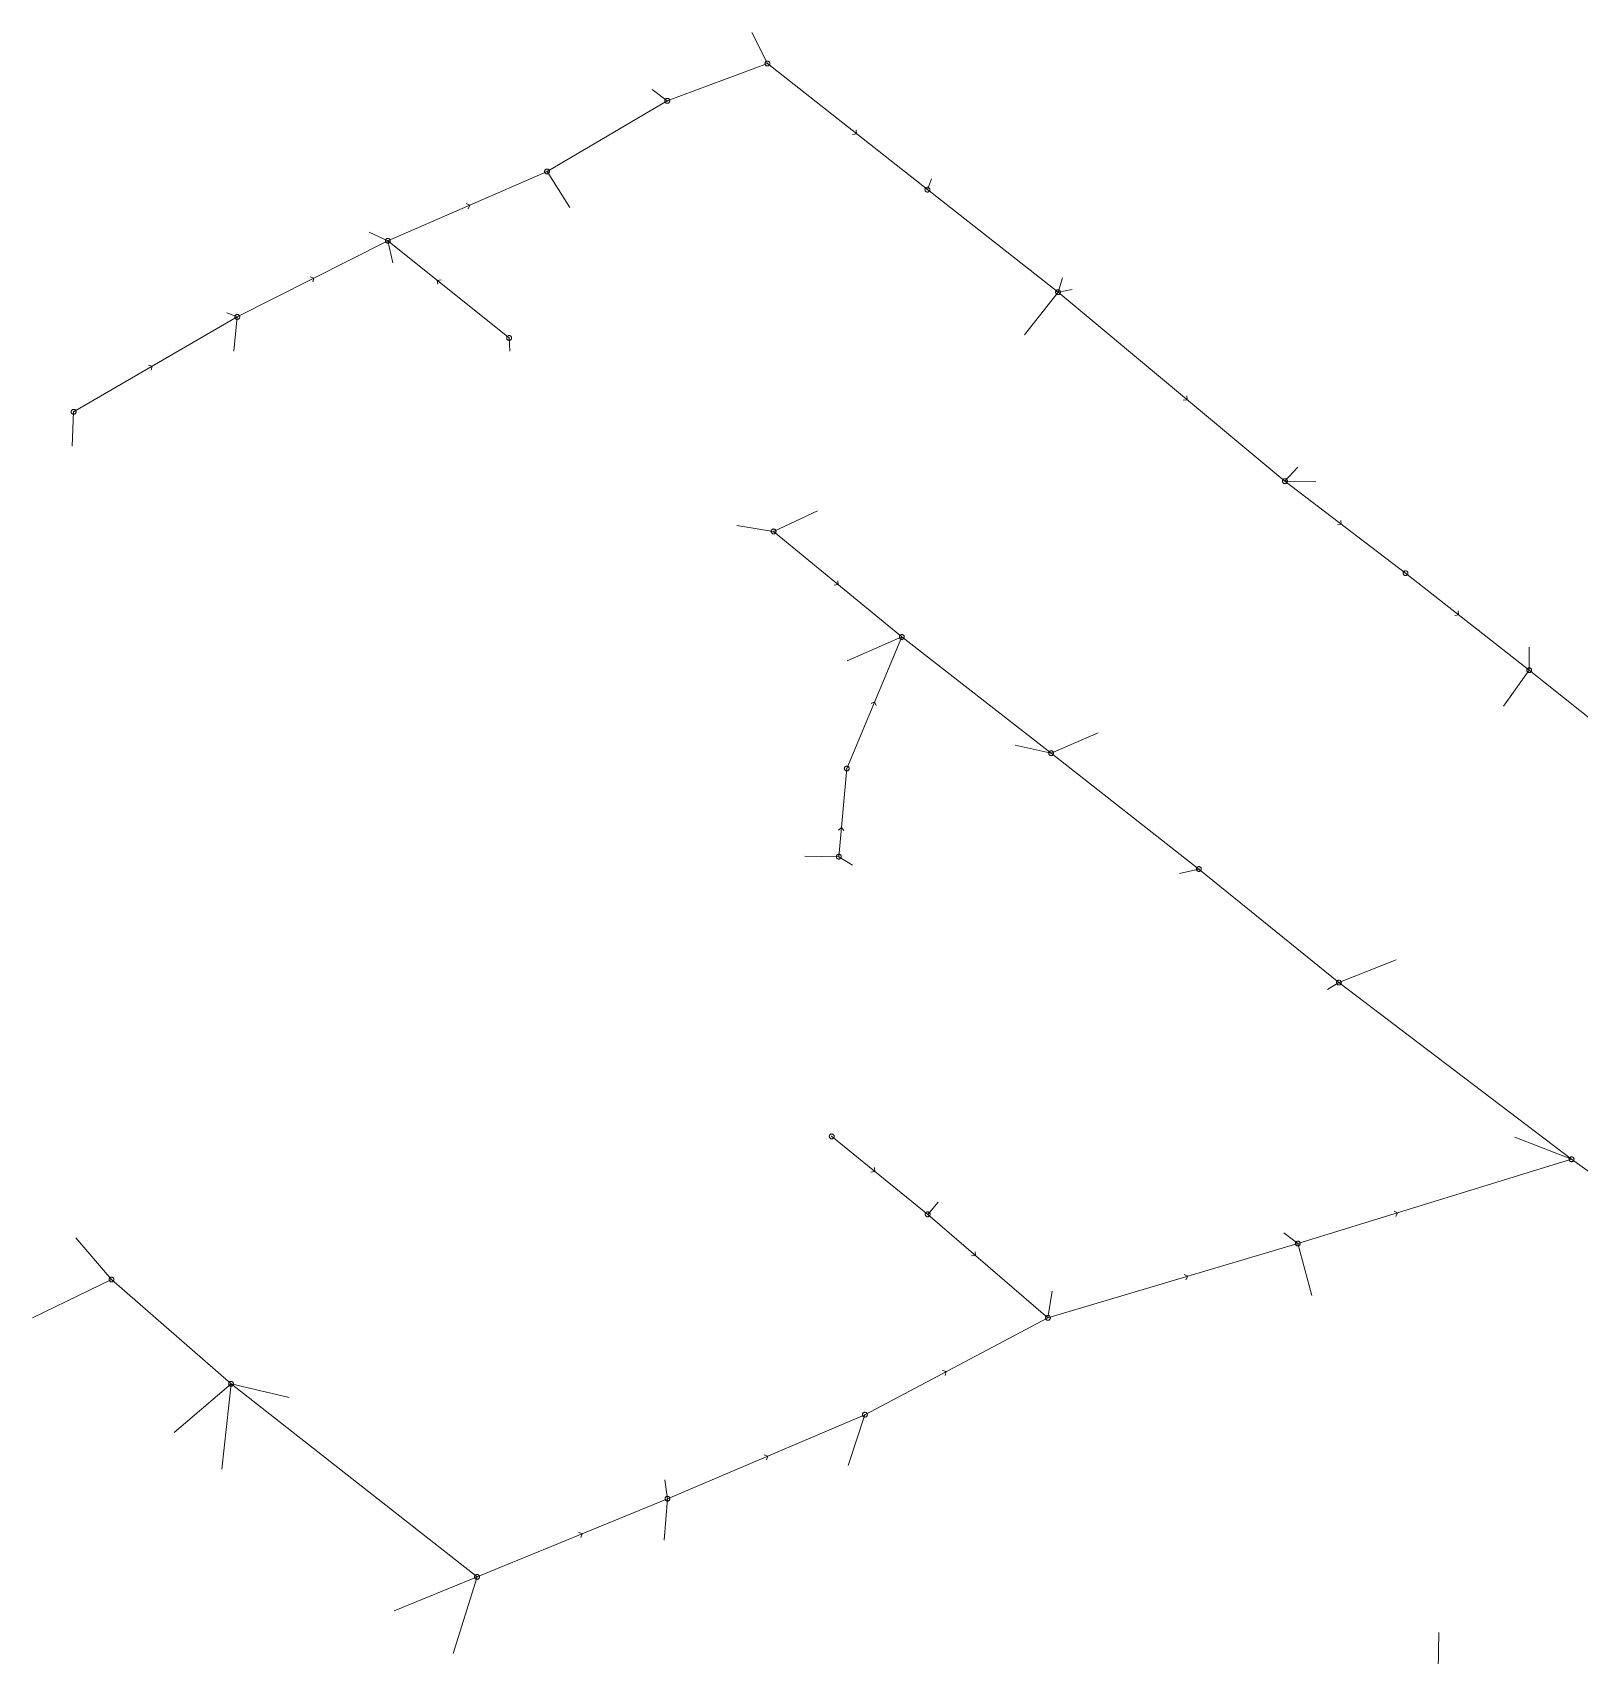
# Model space of a CAD drawing. Header units: metres. Extents: x 25504150 to 25508618, y 6694193 to 6702753.
# Drawn here: x 25504150.4 to 25504445, y 6695998.1 to 6696307.3 of the extents above; entities that cross this region are included whole.
import ezdxf

# ---------------------------------------------------------------- set-up
doc = ezdxf.new("R2010")
doc.units = ezdxf.units.M
for name, pattern in [('Sewer_node', [0]), ('Viemariputket', [0]), ('Viemarivarusteet', [0])]:
    doc.linetypes.add(name, pattern=pattern)
for name, color, linetype, lineweight in [('Sewer_node', 7, 'Sewer_node', 0), ('Viemariputket', 7, 'Viemariputket', 0), ('Viemarivarusteet', 7, 'Viemarivarusteet', 0)]:
    doc.layers.add(name, color=color, linetype=linetype, lineweight=lineweight)

msp = doc.modelspace()

# ---------------------------------------------------------------- linework, layer by layer
at = {"layer": 'Sewer_node', "color": 46, "linetype": 'Continuous', "true_color": 0x7f5f00, "flags": 128}
for points, elevation in [([(25504290.83, 6696301.4), (25504290.82, 6696301.47), (25504290.81, 6696301.54), (25504290.78, 6696301.61), (25504290.74, 6696301.67), (25504290.7, 6696301.73), (25504290.64, 6696301.77), (25504290.58, 6696301.81), (25504290.51, 6696301.84), (25504290.44, 6696301.85), (25504290.37, 6696301.86), (25504290.3, 6696301.85), (25504290.23, 6696301.84), (25504290.16, 6696301.81), (25504290.1, 6696301.77), (25504290.04, 6696301.73), (25504290, 6696301.67), (25504289.96, 6696301.61), (25504289.93, 6696301.54), (25504289.92, 6696301.47), (25504289.91, 6696301.4), (25504289.92, 6696301.33), (25504289.93, 6696301.26), (25504289.96, 6696301.19), (25504290, 6696301.13), (25504290.04, 6696301.07), (25504290.1, 6696301.03), (25504290.16, 6696300.99), (25504290.23, 6696300.96), (25504290.3, 6696300.95), (25504290.37, 6696300.94), (25504290.44, 6696300.95), (25504290.51, 6696300.96), (25504290.58, 6696300.99), (25504290.64, 6696301.03), (25504290.7, 6696301.07), (25504290.74, 6696301.13), (25504290.78, 6696301.19), (25504290.81, 6696301.26), (25504290.82, 6696301.33)], 51.67), ([(25504271.78, 6696294.29), (25504271.77, 6696294.36), (25504271.76, 6696294.44), (25504271.73, 6696294.5), (25504271.69, 6696294.57), (25504271.64, 6696294.62), (25504271.59, 6696294.67), (25504271.52, 6696294.71), (25504271.46, 6696294.74), (25504271.38, 6696294.75), (25504271.31, 6696294.76), (25504271.24, 6696294.75), (25504271.16, 6696294.74), (25504271.1, 6696294.71), (25504271.03, 6696294.67), (25504270.98, 6696294.62), (25504270.93, 6696294.57), (25504270.89, 6696294.5), (25504270.86, 6696294.44), (25504270.85, 6696294.36), (25504270.84, 6696294.29), (25504270.85, 6696294.22), (25504270.86, 6696294.14), (25504270.89, 6696294.08), (25504270.93, 6696294.01), (25504270.98, 6696293.96), (25504271.03, 6696293.91), (25504271.1, 6696293.87), (25504271.16, 6696293.84), (25504271.24, 6696293.83), (25504271.31, 6696293.82), (25504271.38, 6696293.83), (25504271.46, 6696293.84), (25504271.52, 6696293.87), (25504271.59, 6696293.91), (25504271.64, 6696293.96), (25504271.69, 6696294.01), (25504271.73, 6696294.08), (25504271.76, 6696294.14), (25504271.77, 6696294.22)], 51.6), ([(25504248.86, 6696280.84), (25504248.85, 6696280.91), (25504248.84, 6696280.98), (25504248.81, 6696281.05), (25504248.77, 6696281.11), (25504248.73, 6696281.17), (25504248.67, 6696281.21), (25504248.61, 6696281.25), (25504248.54, 6696281.28), (25504248.47, 6696281.29), (25504248.4, 6696281.3), (25504248.33, 6696281.29), (25504248.26, 6696281.28), (25504248.19, 6696281.25), (25504248.13, 6696281.21), (25504248.07, 6696281.17), (25504248.03, 6696281.11), (25504247.99, 6696281.05), (25504247.96, 6696280.98), (25504247.95, 6696280.91), (25504247.94, 6696280.84), (25504247.95, 6696280.77), (25504247.96, 6696280.7), (25504247.99, 6696280.63), (25504248.03, 6696280.57), (25504248.07, 6696280.51), (25504248.13, 6696280.47), (25504248.19, 6696280.43), (25504248.26, 6696280.4), (25504248.33, 6696280.39), (25504248.4, 6696280.38), (25504248.47, 6696280.39), (25504248.54, 6696280.4), (25504248.61, 6696280.43), (25504248.67, 6696280.47), (25504248.73, 6696280.51), (25504248.77, 6696280.57), (25504248.81, 6696280.63), (25504248.84, 6696280.7), (25504248.85, 6696280.77)], 51.65), ([(25504321.3, 6696277.37), (25504321.29, 6696277.44), (25504321.28, 6696277.51), (25504321.25, 6696277.58), (25504321.21, 6696277.64), (25504321.17, 6696277.7), (25504321.11, 6696277.74), (25504321.05, 6696277.78), (25504320.98, 6696277.81), (25504320.91, 6696277.82), (25504320.84, 6696277.83), (25504320.77, 6696277.82), (25504320.7, 6696277.81), (25504320.63, 6696277.78), (25504320.57, 6696277.74), (25504320.51, 6696277.7), (25504320.47, 6696277.64), (25504320.43, 6696277.58), (25504320.4, 6696277.51), (25504320.39, 6696277.44), (25504320.38, 6696277.37), (25504320.39, 6696277.3), (25504320.4, 6696277.23), (25504320.43, 6696277.16), (25504320.47, 6696277.1), (25504320.51, 6696277.04), (25504320.57, 6696277), (25504320.63, 6696276.96), (25504320.7, 6696276.93), (25504320.77, 6696276.92), (25504320.84, 6696276.91), (25504320.91, 6696276.92), (25504320.98, 6696276.93), (25504321.05, 6696276.96), (25504321.11, 6696277), (25504321.17, 6696277.04), (25504321.21, 6696277.1), (25504321.25, 6696277.16), (25504321.28, 6696277.23), (25504321.29, 6696277.3)], 52.02), ([(25504218.55, 6696267.63), (25504218.54, 6696267.7), (25504218.53, 6696267.77), (25504218.5, 6696267.84), (25504218.46, 6696267.9), (25504218.42, 6696267.96), (25504218.36, 6696268), (25504218.3, 6696268.04), (25504218.23, 6696268.07), (25504218.16, 6696268.08), (25504218.09, 6696268.09), (25504218.02, 6696268.08), (25504217.95, 6696268.07), (25504217.88, 6696268.04), (25504217.82, 6696268), (25504217.76, 6696267.96), (25504217.72, 6696267.9), (25504217.68, 6696267.84), (25504217.65, 6696267.77), (25504217.64, 6696267.7), (25504217.63, 6696267.63), (25504217.64, 6696267.56), (25504217.65, 6696267.49), (25504217.68, 6696267.42), (25504217.72, 6696267.36), (25504217.76, 6696267.3), (25504217.82, 6696267.26), (25504217.88, 6696267.22), (25504217.95, 6696267.19), (25504218.02, 6696267.18), (25504218.09, 6696267.17), (25504218.16, 6696267.18), (25504218.23, 6696267.19), (25504218.3, 6696267.22), (25504218.36, 6696267.26), (25504218.42, 6696267.3), (25504218.46, 6696267.36), (25504218.5, 6696267.42), (25504218.53, 6696267.49), (25504218.54, 6696267.56)], 52.36), ([(25504346.18, 6696257.83), (25504346.17, 6696257.9), (25504346.16, 6696257.97), (25504346.13, 6696258.04), (25504346.09, 6696258.1), (25504346.05, 6696258.16), (25504345.99, 6696258.2), (25504345.93, 6696258.24), (25504345.86, 6696258.27), (25504345.79, 6696258.28), (25504345.72, 6696258.29), (25504345.65, 6696258.28), (25504345.58, 6696258.27), (25504345.51, 6696258.24), (25504345.45, 6696258.2), (25504345.39, 6696258.16), (25504345.35, 6696258.1), (25504345.31, 6696258.04), (25504345.28, 6696257.97), (25504345.27, 6696257.9), (25504345.26, 6696257.83), (25504345.27, 6696257.76), (25504345.28, 6696257.69), (25504345.31, 6696257.62), (25504345.35, 6696257.56), (25504345.39, 6696257.5), (25504345.45, 6696257.46), (25504345.51, 6696257.42), (25504345.58, 6696257.39), (25504345.65, 6696257.38), (25504345.72, 6696257.37), (25504345.79, 6696257.38), (25504345.86, 6696257.39), (25504345.93, 6696257.42), (25504345.99, 6696257.46), (25504346.05, 6696257.5), (25504346.09, 6696257.56), (25504346.13, 6696257.62), (25504346.16, 6696257.69), (25504346.17, 6696257.76)], 51.28), ([(25504189.88, 6696253.12), (25504189.87, 6696253.19), (25504189.86, 6696253.27), (25504189.83, 6696253.33), (25504189.79, 6696253.4), (25504189.74, 6696253.45), (25504189.69, 6696253.5), (25504189.62, 6696253.54), (25504189.56, 6696253.57), (25504189.48, 6696253.58), (25504189.41, 6696253.59), (25504189.34, 6696253.58), (25504189.26, 6696253.57), (25504189.2, 6696253.54), (25504189.13, 6696253.5), (25504189.08, 6696253.45), (25504189.03, 6696253.4), (25504188.99, 6696253.33), (25504188.96, 6696253.27), (25504188.95, 6696253.19), (25504188.94, 6696253.12), (25504188.95, 6696253.05), (25504188.96, 6696252.97), (25504188.99, 6696252.91), (25504189.03, 6696252.84), (25504189.08, 6696252.79), (25504189.13, 6696252.74), (25504189.2, 6696252.7), (25504189.26, 6696252.67), (25504189.34, 6696252.66), (25504189.41, 6696252.65), (25504189.48, 6696252.66), (25504189.56, 6696252.67), (25504189.62, 6696252.7), (25504189.69, 6696252.74), (25504189.74, 6696252.79), (25504189.79, 6696252.84), (25504189.83, 6696252.91), (25504189.86, 6696252.97), (25504189.87, 6696253.05)], 53.57), ([(25504241.65, 6696249.11), (25504241.64, 6696249.18), (25504241.63, 6696249.25), (25504241.6, 6696249.32), (25504241.56, 6696249.38), (25504241.52, 6696249.44), (25504241.46, 6696249.48), (25504241.4, 6696249.52), (25504241.33, 6696249.55), (25504241.26, 6696249.56), (25504241.19, 6696249.57), (25504241.12, 6696249.56), (25504241.05, 6696249.55), (25504240.98, 6696249.52), (25504240.92, 6696249.48), (25504240.86, 6696249.44), (25504240.82, 6696249.38), (25504240.78, 6696249.32), (25504240.75, 6696249.25), (25504240.74, 6696249.18), (25504240.73, 6696249.11), (25504240.74, 6696249.04), (25504240.75, 6696248.97), (25504240.78, 6696248.9), (25504240.82, 6696248.84), (25504240.86, 6696248.78), (25504240.92, 6696248.74), (25504240.98, 6696248.7), (25504241.05, 6696248.67), (25504241.12, 6696248.66), (25504241.19, 6696248.65), (25504241.26, 6696248.66), (25504241.33, 6696248.67), (25504241.4, 6696248.7), (25504241.46, 6696248.74), (25504241.52, 6696248.78), (25504241.56, 6696248.84), (25504241.6, 6696248.9), (25504241.63, 6696248.97), (25504241.64, 6696249.04)], 53.54), ([(25504389.41, 6696221.82), (25504389.4, 6696221.89), (25504389.39, 6696221.97), (25504389.36, 6696222.03), (25504389.32, 6696222.1), (25504389.27, 6696222.15), (25504389.22, 6696222.2), (25504389.15, 6696222.24), (25504389.09, 6696222.27), (25504389.01, 6696222.28), (25504388.94, 6696222.29), (25504388.87, 6696222.28), (25504388.79, 6696222.27), (25504388.73, 6696222.24), (25504388.66, 6696222.2), (25504388.61, 6696222.15), (25504388.56, 6696222.1), (25504388.52, 6696222.03), (25504388.49, 6696221.97), (25504388.48, 6696221.89), (25504388.47, 6696221.82), (25504388.48, 6696221.75), (25504388.49, 6696221.67), (25504388.52, 6696221.61), (25504388.56, 6696221.54), (25504388.61, 6696221.49), (25504388.66, 6696221.44), (25504388.73, 6696221.4), (25504388.79, 6696221.37), (25504388.87, 6696221.36), (25504388.94, 6696221.35), (25504389.01, 6696221.36), (25504389.09, 6696221.37), (25504389.15, 6696221.4), (25504389.22, 6696221.44), (25504389.27, 6696221.49), (25504389.32, 6696221.54), (25504389.36, 6696221.61), (25504389.39, 6696221.67), (25504389.4, 6696221.75)], 50.96), ([(25504292.02, 6696212.26), (25504292.01, 6696212.33), (25504292, 6696212.4), (25504291.97, 6696212.47), (25504291.93, 6696212.53), (25504291.89, 6696212.59), (25504291.83, 6696212.63), (25504291.77, 6696212.67), (25504291.7, 6696212.7), (25504291.63, 6696212.71), (25504291.56, 6696212.72), (25504291.49, 6696212.71), (25504291.42, 6696212.7), (25504291.35, 6696212.67), (25504291.29, 6696212.63), (25504291.23, 6696212.59), (25504291.19, 6696212.53), (25504291.15, 6696212.47), (25504291.12, 6696212.4), (25504291.11, 6696212.33), (25504291.1, 6696212.26), (25504291.11, 6696212.19), (25504291.12, 6696212.12), (25504291.15, 6696212.05), (25504291.19, 6696211.99), (25504291.23, 6696211.93), (25504291.29, 6696211.89), (25504291.35, 6696211.85), (25504291.42, 6696211.82), (25504291.49, 6696211.81), (25504291.56, 6696211.8), (25504291.63, 6696211.81), (25504291.7, 6696211.82), (25504291.77, 6696211.85), (25504291.83, 6696211.89), (25504291.89, 6696211.93), (25504291.93, 6696211.99), (25504291.97, 6696212.05), (25504292, 6696212.12), (25504292.01, 6696212.19)], 54), ([(25504412.37, 6696204.29), (25504412.36, 6696204.36), (25504412.35, 6696204.43), (25504412.32, 6696204.5), (25504412.28, 6696204.56), (25504412.24, 6696204.62), (25504412.18, 6696204.66), (25504412.12, 6696204.7), (25504412.05, 6696204.73), (25504411.98, 6696204.74), (25504411.91, 6696204.75), (25504411.84, 6696204.74), (25504411.77, 6696204.73), (25504411.7, 6696204.7), (25504411.64, 6696204.66), (25504411.58, 6696204.62), (25504411.54, 6696204.56), (25504411.5, 6696204.5), (25504411.47, 6696204.43), (25504411.46, 6696204.36), (25504411.45, 6696204.29), (25504411.46, 6696204.22), (25504411.47, 6696204.15), (25504411.5, 6696204.08), (25504411.54, 6696204.02), (25504411.58, 6696203.96), (25504411.64, 6696203.92), (25504411.7, 6696203.88), (25504411.77, 6696203.85), (25504411.84, 6696203.84), (25504411.91, 6696203.83), (25504411.98, 6696203.84), (25504412.05, 6696203.85), (25504412.12, 6696203.88), (25504412.18, 6696203.92), (25504412.24, 6696203.96), (25504412.28, 6696204.02), (25504412.32, 6696204.08), (25504412.35, 6696204.15), (25504412.36, 6696204.22)], 51), ([(25504316.44, 6696192.14), (25504316.43, 6696192.21), (25504316.42, 6696192.28), (25504316.39, 6696192.35), (25504316.35, 6696192.41), (25504316.31, 6696192.47), (25504316.25, 6696192.51), (25504316.19, 6696192.55), (25504316.12, 6696192.58), (25504316.05, 6696192.59), (25504315.98, 6696192.6), (25504315.91, 6696192.59), (25504315.84, 6696192.58), (25504315.77, 6696192.55), (25504315.71, 6696192.51), (25504315.65, 6696192.47), (25504315.61, 6696192.41), (25504315.57, 6696192.35), (25504315.54, 6696192.28), (25504315.53, 6696192.21), (25504315.52, 6696192.14), (25504315.53, 6696192.07), (25504315.54, 6696192), (25504315.57, 6696191.93), (25504315.61, 6696191.87), (25504315.65, 6696191.81), (25504315.71, 6696191.77), (25504315.77, 6696191.73), (25504315.84, 6696191.7), (25504315.91, 6696191.69), (25504315.98, 6696191.68), (25504316.05, 6696191.69), (25504316.12, 6696191.7), (25504316.19, 6696191.73), (25504316.25, 6696191.77), (25504316.31, 6696191.81), (25504316.35, 6696191.87), (25504316.39, 6696191.93), (25504316.42, 6696192), (25504316.43, 6696192.07)], 52.39), ([(25504435.92, 6696185.81), (25504435.91, 6696185.88), (25504435.9, 6696185.95), (25504435.87, 6696186.02), (25504435.83, 6696186.08), (25504435.79, 6696186.14), (25504435.73, 6696186.18), (25504435.67, 6696186.22), (25504435.6, 6696186.25), (25504435.53, 6696186.26), (25504435.46, 6696186.27), (25504435.39, 6696186.26), (25504435.32, 6696186.25), (25504435.25, 6696186.22), (25504435.19, 6696186.18), (25504435.13, 6696186.14), (25504435.09, 6696186.08), (25504435.05, 6696186.02), (25504435.02, 6696185.95), (25504435.01, 6696185.88), (25504435, 6696185.81), (25504435.01, 6696185.74), (25504435.02, 6696185.67), (25504435.05, 6696185.6), (25504435.09, 6696185.54), (25504435.13, 6696185.48), (25504435.19, 6696185.44), (25504435.25, 6696185.4), (25504435.32, 6696185.37), (25504435.39, 6696185.36), (25504435.46, 6696185.35), (25504435.53, 6696185.36), (25504435.6, 6696185.37), (25504435.67, 6696185.4), (25504435.73, 6696185.44), (25504435.79, 6696185.48), (25504435.83, 6696185.54), (25504435.87, 6696185.6), (25504435.9, 6696185.67), (25504435.91, 6696185.74)], 49.45), ([(25504344.87, 6696169.99), (25504344.86, 6696170.06), (25504344.85, 6696170.13), (25504344.82, 6696170.2), (25504344.78, 6696170.26), (25504344.74, 6696170.32), (25504344.68, 6696170.36), (25504344.62, 6696170.4), (25504344.55, 6696170.43), (25504344.48, 6696170.44), (25504344.41, 6696170.45), (25504344.34, 6696170.44), (25504344.27, 6696170.43), (25504344.2, 6696170.4), (25504344.14, 6696170.36), (25504344.08, 6696170.32), (25504344.04, 6696170.26), (25504344, 6696170.2), (25504343.97, 6696170.13), (25504343.96, 6696170.06), (25504343.95, 6696169.99), (25504343.96, 6696169.92), (25504343.97, 6696169.85), (25504344, 6696169.78), (25504344.04, 6696169.72), (25504344.08, 6696169.66), (25504344.14, 6696169.62), (25504344.2, 6696169.58), (25504344.27, 6696169.55), (25504344.34, 6696169.54), (25504344.41, 6696169.53), (25504344.48, 6696169.54), (25504344.55, 6696169.55), (25504344.62, 6696169.58), (25504344.68, 6696169.62), (25504344.74, 6696169.66), (25504344.78, 6696169.72), (25504344.82, 6696169.78), (25504344.85, 6696169.85), (25504344.86, 6696169.92)], 49.93), ([(25504305.95, 6696167.07), (25504305.94, 6696167.14), (25504305.93, 6696167.21), (25504305.9, 6696167.28), (25504305.86, 6696167.34), (25504305.82, 6696167.4), (25504305.76, 6696167.44), (25504305.7, 6696167.48), (25504305.63, 6696167.51), (25504305.56, 6696167.52), (25504305.49, 6696167.53), (25504305.42, 6696167.52), (25504305.35, 6696167.51), (25504305.28, 6696167.48), (25504305.22, 6696167.44), (25504305.16, 6696167.4), (25504305.12, 6696167.34), (25504305.08, 6696167.28), (25504305.05, 6696167.21), (25504305.04, 6696167.14), (25504305.03, 6696167.07), (25504305.04, 6696167), (25504305.05, 6696166.93), (25504305.08, 6696166.86), (25504305.12, 6696166.8), (25504305.16, 6696166.74), (25504305.22, 6696166.7), (25504305.28, 6696166.66), (25504305.35, 6696166.63), (25504305.42, 6696166.62), (25504305.49, 6696166.61), (25504305.56, 6696166.62), (25504305.63, 6696166.63), (25504305.7, 6696166.66), (25504305.76, 6696166.7), (25504305.82, 6696166.74), (25504305.86, 6696166.8), (25504305.9, 6696166.86), (25504305.93, 6696166.93), (25504305.94, 6696167)], 52.54), ([(25504304.43, 6696150.28), (25504304.42, 6696150.35), (25504304.41, 6696150.42), (25504304.38, 6696150.49), (25504304.34, 6696150.55), (25504304.3, 6696150.61), (25504304.24, 6696150.65), (25504304.18, 6696150.69), (25504304.11, 6696150.72), (25504304.04, 6696150.73), (25504303.97, 6696150.74), (25504303.9, 6696150.73), (25504303.83, 6696150.72), (25504303.76, 6696150.69), (25504303.7, 6696150.65), (25504303.64, 6696150.61), (25504303.6, 6696150.55), (25504303.56, 6696150.49), (25504303.53, 6696150.42), (25504303.52, 6696150.35), (25504303.51, 6696150.28), (25504303.52, 6696150.21), (25504303.53, 6696150.14), (25504303.56, 6696150.07), (25504303.6, 6696150.01), (25504303.64, 6696149.95), (25504303.7, 6696149.91), (25504303.76, 6696149.87), (25504303.83, 6696149.84), (25504303.9, 6696149.83), (25504303.97, 6696149.82), (25504304.04, 6696149.83), (25504304.11, 6696149.84), (25504304.18, 6696149.87), (25504304.24, 6696149.91), (25504304.3, 6696149.95), (25504304.34, 6696150.01), (25504304.38, 6696150.07), (25504304.41, 6696150.14), (25504304.42, 6696150.21)], 52.57), ([(25504373.01, 6696147.93), (25504373, 6696148), (25504372.99, 6696148.07), (25504372.96, 6696148.14), (25504372.92, 6696148.2), (25504372.88, 6696148.26), (25504372.82, 6696148.3), (25504372.76, 6696148.34), (25504372.69, 6696148.37), (25504372.62, 6696148.38), (25504372.55, 6696148.39), (25504372.48, 6696148.38), (25504372.41, 6696148.37), (25504372.34, 6696148.34), (25504372.28, 6696148.3), (25504372.22, 6696148.26), (25504372.18, 6696148.2), (25504372.14, 6696148.14), (25504372.11, 6696148.07), (25504372.1, 6696148), (25504372.09, 6696147.93), (25504372.1, 6696147.86), (25504372.11, 6696147.79), (25504372.14, 6696147.72), (25504372.18, 6696147.66), (25504372.22, 6696147.6), (25504372.28, 6696147.56), (25504372.34, 6696147.52), (25504372.41, 6696147.49), (25504372.48, 6696147.48), (25504372.55, 6696147.47), (25504372.62, 6696147.48), (25504372.69, 6696147.49), (25504372.76, 6696147.52), (25504372.82, 6696147.56), (25504372.88, 6696147.6), (25504372.92, 6696147.66), (25504372.96, 6696147.72), (25504372.99, 6696147.79), (25504373, 6696147.86)], 49.1), ([(25504399.68, 6696126.29), (25504399.67, 6696126.36), (25504399.66, 6696126.43), (25504399.63, 6696126.5), (25504399.59, 6696126.56), (25504399.55, 6696126.62), (25504399.49, 6696126.66), (25504399.43, 6696126.7), (25504399.36, 6696126.73), (25504399.29, 6696126.74), (25504399.22, 6696126.75), (25504399.15, 6696126.74), (25504399.08, 6696126.73), (25504399.01, 6696126.7), (25504398.95, 6696126.66), (25504398.89, 6696126.62), (25504398.85, 6696126.56), (25504398.81, 6696126.5), (25504398.78, 6696126.43), (25504398.77, 6696126.36), (25504398.76, 6696126.29), (25504398.77, 6696126.22), (25504398.78, 6696126.15), (25504398.81, 6696126.08), (25504398.85, 6696126.02), (25504398.89, 6696125.96), (25504398.95, 6696125.92), (25504399.01, 6696125.88), (25504399.08, 6696125.85), (25504399.15, 6696125.84), (25504399.22, 6696125.83), (25504399.29, 6696125.84), (25504399.36, 6696125.85), (25504399.43, 6696125.88), (25504399.49, 6696125.92), (25504399.55, 6696125.96), (25504399.59, 6696126.02), (25504399.63, 6696126.08), (25504399.66, 6696126.15), (25504399.67, 6696126.22)], 48.75), ([(25504303.08, 6696096.99), (25504303.07, 6696097.06), (25504303.06, 6696097.13), (25504303.03, 6696097.2), (25504302.99, 6696097.26), (25504302.95, 6696097.32), (25504302.89, 6696097.36), (25504302.83, 6696097.4), (25504302.76, 6696097.43), (25504302.69, 6696097.44), (25504302.62, 6696097.45), (25504302.55, 6696097.44), (25504302.48, 6696097.43), (25504302.41, 6696097.4), (25504302.35, 6696097.36), (25504302.29, 6696097.32), (25504302.25, 6696097.26), (25504302.21, 6696097.2), (25504302.18, 6696097.13), (25504302.17, 6696097.06), (25504302.16, 6696096.99), (25504302.17, 6696096.92), (25504302.18, 6696096.85), (25504302.21, 6696096.78), (25504302.25, 6696096.72), (25504302.29, 6696096.66), (25504302.35, 6696096.62), (25504302.41, 6696096.58), (25504302.48, 6696096.55), (25504302.55, 6696096.54), (25504302.62, 6696096.53), (25504302.69, 6696096.54), (25504302.76, 6696096.55), (25504302.83, 6696096.58), (25504302.89, 6696096.62), (25504302.95, 6696096.66), (25504302.99, 6696096.72), (25504303.03, 6696096.78), (25504303.06, 6696096.85), (25504303.07, 6696096.92)], 52.55), ([(25504443.99, 6696092.62), (25504443.98, 6696092.69), (25504443.97, 6696092.76), (25504443.94, 6696092.83), (25504443.9, 6696092.89), (25504443.86, 6696092.95), (25504443.8, 6696092.99), (25504443.74, 6696093.03), (25504443.67, 6696093.06), (25504443.6, 6696093.07), (25504443.53, 6696093.08), (25504443.46, 6696093.07), (25504443.39, 6696093.06), (25504443.32, 6696093.03), (25504443.26, 6696092.99), (25504443.2, 6696092.95), (25504443.16, 6696092.89), (25504443.12, 6696092.83), (25504443.09, 6696092.76), (25504443.08, 6696092.69), (25504443.07, 6696092.62), (25504443.08, 6696092.55), (25504443.09, 6696092.48), (25504443.12, 6696092.41), (25504443.16, 6696092.35), (25504443.2, 6696092.29), (25504443.26, 6696092.25), (25504443.32, 6696092.21), (25504443.39, 6696092.18), (25504443.46, 6696092.17), (25504443.53, 6696092.16), (25504443.6, 6696092.17), (25504443.67, 6696092.18), (25504443.74, 6696092.21), (25504443.8, 6696092.25), (25504443.86, 6696092.29), (25504443.9, 6696092.35), (25504443.94, 6696092.41), (25504443.97, 6696092.48), (25504443.98, 6696092.55)], 48.28), ([(25504321.36, 6696082.13), (25504321.35, 6696082.2), (25504321.34, 6696082.27), (25504321.31, 6696082.34), (25504321.27, 6696082.4), (25504321.23, 6696082.46), (25504321.17, 6696082.5), (25504321.11, 6696082.54), (25504321.04, 6696082.57), (25504320.97, 6696082.58), (25504320.9, 6696082.59), (25504320.83, 6696082.58), (25504320.76, 6696082.57), (25504320.69, 6696082.54), (25504320.63, 6696082.5), (25504320.57, 6696082.46), (25504320.53, 6696082.4), (25504320.49, 6696082.34), (25504320.46, 6696082.27), (25504320.45, 6696082.2), (25504320.44, 6696082.13), (25504320.45, 6696082.06), (25504320.46, 6696081.99), (25504320.49, 6696081.92), (25504320.53, 6696081.86), (25504320.57, 6696081.8), (25504320.63, 6696081.76), (25504320.69, 6696081.72), (25504320.76, 6696081.69), (25504320.83, 6696081.68), (25504320.9, 6696081.67), (25504320.97, 6696081.68), (25504321.04, 6696081.69), (25504321.11, 6696081.72), (25504321.17, 6696081.76), (25504321.23, 6696081.8), (25504321.27, 6696081.86), (25504321.31, 6696081.92), (25504321.34, 6696081.99), (25504321.35, 6696082.06)], 50.34), ([(25504391.84, 6696076.57), (25504391.83, 6696076.64), (25504391.82, 6696076.71), (25504391.79, 6696076.78), (25504391.75, 6696076.84), (25504391.71, 6696076.9), (25504391.65, 6696076.94), (25504391.59, 6696076.98), (25504391.52, 6696077.01), (25504391.45, 6696077.02), (25504391.38, 6696077.03), (25504391.31, 6696077.02), (25504391.24, 6696077.01), (25504391.17, 6696076.98), (25504391.11, 6696076.94), (25504391.05, 6696076.9), (25504391.01, 6696076.84), (25504390.97, 6696076.78), (25504390.94, 6696076.71), (25504390.93, 6696076.64), (25504390.92, 6696076.57), (25504390.93, 6696076.5), (25504390.94, 6696076.43), (25504390.97, 6696076.36), (25504391.01, 6696076.3), (25504391.05, 6696076.24), (25504391.11, 6696076.2), (25504391.17, 6696076.16), (25504391.24, 6696076.13), (25504391.31, 6696076.12), (25504391.38, 6696076.11), (25504391.45, 6696076.12), (25504391.52, 6696076.13), (25504391.59, 6696076.16), (25504391.65, 6696076.2), (25504391.71, 6696076.24), (25504391.75, 6696076.3), (25504391.79, 6696076.36), (25504391.82, 6696076.43), (25504391.83, 6696076.5)], 48.51), ([(25504165.92, 6696069.71), (25504165.91, 6696069.78), (25504165.9, 6696069.85), (25504165.87, 6696069.92), (25504165.83, 6696069.98), (25504165.79, 6696070.04), (25504165.73, 6696070.08), (25504165.67, 6696070.12), (25504165.6, 6696070.15), (25504165.53, 6696070.16), (25504165.46, 6696070.17), (25504165.39, 6696070.16), (25504165.32, 6696070.15), (25504165.25, 6696070.12), (25504165.19, 6696070.08), (25504165.13, 6696070.04), (25504165.09, 6696069.98), (25504165.05, 6696069.92), (25504165.02, 6696069.85), (25504165.01, 6696069.78), (25504165, 6696069.71), (25504165.01, 6696069.64), (25504165.02, 6696069.57), (25504165.05, 6696069.5), (25504165.09, 6696069.44), (25504165.13, 6696069.38), (25504165.19, 6696069.34), (25504165.25, 6696069.3), (25504165.32, 6696069.27), (25504165.39, 6696069.26), (25504165.46, 6696069.25), (25504165.53, 6696069.26), (25504165.6, 6696069.27), (25504165.67, 6696069.3), (25504165.73, 6696069.34), (25504165.79, 6696069.38), (25504165.83, 6696069.44), (25504165.87, 6696069.5), (25504165.9, 6696069.57), (25504165.91, 6696069.64)], 51.81), ([(25504344.27, 6696062.42), (25504344.26, 6696062.49), (25504344.25, 6696062.57), (25504344.22, 6696062.63), (25504344.18, 6696062.7), (25504344.13, 6696062.75), (25504344.08, 6696062.8), (25504344.01, 6696062.84), (25504343.95, 6696062.87), (25504343.87, 6696062.88), (25504343.8, 6696062.89), (25504343.73, 6696062.88), (25504343.65, 6696062.87), (25504343.59, 6696062.84), (25504343.52, 6696062.8), (25504343.47, 6696062.75), (25504343.42, 6696062.7), (25504343.38, 6696062.63), (25504343.35, 6696062.57), (25504343.34, 6696062.49), (25504343.33, 6696062.42), (25504343.34, 6696062.35), (25504343.35, 6696062.27), (25504343.38, 6696062.21), (25504343.42, 6696062.14), (25504343.47, 6696062.09), (25504343.52, 6696062.04), (25504343.59, 6696062), (25504343.65, 6696061.97), (25504343.73, 6696061.96), (25504343.8, 6696061.95), (25504343.87, 6696061.96), (25504343.95, 6696061.97), (25504344.01, 6696062), (25504344.08, 6696062.04), (25504344.13, 6696062.09), (25504344.18, 6696062.14), (25504344.22, 6696062.21), (25504344.25, 6696062.27), (25504344.26, 6696062.35)], 49.57), ([(25504188.69, 6696049.84), (25504188.68, 6696049.91), (25504188.67, 6696049.98), (25504188.64, 6696050.05), (25504188.6, 6696050.11), (25504188.56, 6696050.17), (25504188.5, 6696050.21), (25504188.44, 6696050.25), (25504188.37, 6696050.28), (25504188.3, 6696050.29), (25504188.23, 6696050.3), (25504188.16, 6696050.29), (25504188.09, 6696050.28), (25504188.02, 6696050.25), (25504187.96, 6696050.21), (25504187.9, 6696050.17), (25504187.86, 6696050.11), (25504187.82, 6696050.05), (25504187.79, 6696049.98), (25504187.78, 6696049.91), (25504187.77, 6696049.84), (25504187.78, 6696049.77), (25504187.79, 6696049.7), (25504187.82, 6696049.63), (25504187.86, 6696049.57), (25504187.9, 6696049.51), (25504187.96, 6696049.47), (25504188.02, 6696049.43), (25504188.09, 6696049.4), (25504188.16, 6696049.39), (25504188.23, 6696049.38), (25504188.3, 6696049.39), (25504188.37, 6696049.4), (25504188.44, 6696049.43), (25504188.5, 6696049.47), (25504188.56, 6696049.51), (25504188.6, 6696049.57), (25504188.64, 6696049.63), (25504188.67, 6696049.7), (25504188.68, 6696049.77)], 52.39), ([(25504309.41, 6696043.96), (25504309.4, 6696044.03), (25504309.39, 6696044.1), (25504309.36, 6696044.17), (25504309.32, 6696044.23), (25504309.28, 6696044.29), (25504309.22, 6696044.33), (25504309.16, 6696044.37), (25504309.09, 6696044.4), (25504309.02, 6696044.41), (25504308.95, 6696044.42), (25504308.88, 6696044.41), (25504308.81, 6696044.4), (25504308.74, 6696044.37), (25504308.68, 6696044.33), (25504308.62, 6696044.29), (25504308.58, 6696044.23), (25504308.54, 6696044.17), (25504308.51, 6696044.1), (25504308.5, 6696044.03), (25504308.49, 6696043.96), (25504308.5, 6696043.89), (25504308.51, 6696043.82), (25504308.54, 6696043.75), (25504308.58, 6696043.69), (25504308.62, 6696043.63), (25504308.68, 6696043.59), (25504308.74, 6696043.55), (25504308.81, 6696043.52), (25504308.88, 6696043.51), (25504308.95, 6696043.5), (25504309.02, 6696043.51), (25504309.09, 6696043.52), (25504309.16, 6696043.55), (25504309.22, 6696043.59), (25504309.28, 6696043.63), (25504309.32, 6696043.69), (25504309.36, 6696043.75), (25504309.39, 6696043.82), (25504309.4, 6696043.89)], 51.61), ([(25504271.81, 6696027.95), (25504271.8, 6696028.02), (25504271.79, 6696028.09), (25504271.76, 6696028.16), (25504271.72, 6696028.22), (25504271.68, 6696028.28), (25504271.62, 6696028.32), (25504271.56, 6696028.36), (25504271.49, 6696028.39), (25504271.42, 6696028.4), (25504271.35, 6696028.41), (25504271.28, 6696028.4), (25504271.21, 6696028.39), (25504271.14, 6696028.36), (25504271.08, 6696028.32), (25504271.02, 6696028.28), (25504270.98, 6696028.22), (25504270.94, 6696028.16), (25504270.91, 6696028.09), (25504270.9, 6696028.02), (25504270.89, 6696027.95), (25504270.9, 6696027.88), (25504270.91, 6696027.81), (25504270.94, 6696027.74), (25504270.98, 6696027.68), (25504271.02, 6696027.62), (25504271.08, 6696027.58), (25504271.14, 6696027.54), (25504271.21, 6696027.51), (25504271.28, 6696027.5), (25504271.35, 6696027.49), (25504271.42, 6696027.5), (25504271.49, 6696027.51), (25504271.56, 6696027.54), (25504271.62, 6696027.58), (25504271.68, 6696027.62), (25504271.72, 6696027.68), (25504271.76, 6696027.74), (25504271.79, 6696027.81), (25504271.8, 6696027.88)], 52.7), ([(25504235.53, 6696013.04), (25504235.52, 6696013.11), (25504235.51, 6696013.18), (25504235.48, 6696013.25), (25504235.44, 6696013.31), (25504235.4, 6696013.37), (25504235.34, 6696013.41), (25504235.28, 6696013.45), (25504235.21, 6696013.48), (25504235.14, 6696013.49), (25504235.07, 6696013.5), (25504235, 6696013.49), (25504234.93, 6696013.48), (25504234.86, 6696013.45), (25504234.8, 6696013.41), (25504234.74, 6696013.37), (25504234.7, 6696013.31), (25504234.66, 6696013.25), (25504234.63, 6696013.18), (25504234.62, 6696013.11), (25504234.61, 6696013.04), (25504234.62, 6696012.97), (25504234.63, 6696012.9), (25504234.66, 6696012.83), (25504234.7, 6696012.77), (25504234.74, 6696012.71), (25504234.8, 6696012.67), (25504234.86, 6696012.63), (25504234.93, 6696012.6), (25504235, 6696012.59), (25504235.07, 6696012.58), (25504235.14, 6696012.59), (25504235.21, 6696012.6), (25504235.28, 6696012.63), (25504235.34, 6696012.67), (25504235.4, 6696012.71), (25504235.44, 6696012.77), (25504235.48, 6696012.83), (25504235.51, 6696012.9), (25504235.52, 6696012.97)], 53.17)]:
    msp.add_lwpolyline(points, close=True, dxfattribs=dict(at, elevation=elevation))
for points in [[(25504306.61, 6696287.91), (25504307.35, 6696288.01), (25504307.26, 6696288.75)], [(25504233.41, 6696273.72), (25504233.68, 6696274.43), (25504232.99, 6696274.7)], [(25504203.78, 6696259.79), (25504204, 6696260.5), (25504203.3, 6696260.74)], [(25504228.25, 6696260.17), (25504227.5, 6696260.08), (25504227.58, 6696259.35)], [(25504173.03, 6696242.99), (25504173.21, 6696243.72), (25504172.5, 6696243.91)], [(25504369.57, 6696237.26), (25504370.32, 6696237.33), (25504370.25, 6696238.07)], [(25504398.93, 6696213.52), (25504399.67, 6696213.63), (25504399.57, 6696214.36)], [(25504303.12, 6696202.04), (25504303.87, 6696202.12), (25504303.8, 6696202.86)], [(25504421.27, 6696196.26), (25504422.01, 6696196.36), (25504421.92, 6696197.1)], [(25504311.09, 6696179.07), (25504310.8, 6696179.76), (25504310.11, 6696179.48)], [(25504304.96, 6696155.26), (25504304.47, 6696155.83), (25504303.9, 6696155.35)], [(25504310.1, 6696090.2), (25504310.85, 6696090.3), (25504310.76, 6696091.04)], [(25504410.07, 6696081.75), (25504410.4, 6696082.42), (25504409.74, 6696082.76)], [(25504329.27, 6696074.21), (25504330.02, 6696074.28), (25504329.95, 6696075.02)], [(25504370.09, 6696069.67), (25504370.43, 6696070.34), (25504369.77, 6696070.68)], [(25504324.25, 6696051.44), (25504324.45, 6696052.17), (25504323.74, 6696052.37)], [(25504290.18, 6696035.37), (25504290.44, 6696036.08), (25504289.75, 6696036.34)], [(25504254.85, 6696020.58), (25504255.12, 6696021.28), (25504254.43, 6696021.55)]]:
    msp.add_lwpolyline(points, dxfattribs=at)
msp.add_lwpolyline([(25504158.71, 6696235.04), (25504158.7, 6696235.11), (25504158.69, 6696235.18), (25504158.66, 6696235.25), (25504158.62, 6696235.31), (25504158.58, 6696235.37), (25504158.52, 6696235.41), (25504158.46, 6696235.45), (25504158.39, 6696235.48), (25504158.32, 6696235.49), (25504158.25, 6696235.5), (25504158.18, 6696235.49), (25504158.11, 6696235.48), (25504158.04, 6696235.45), (25504157.98, 6696235.41), (25504157.92, 6696235.37), (25504157.88, 6696235.31), (25504157.84, 6696235.25), (25504157.81, 6696235.18), (25504157.8, 6696235.11), (25504157.79, 6696235.04), (25504157.8, 6696234.97), (25504157.81, 6696234.9), (25504157.84, 6696234.83), (25504157.88, 6696234.77), (25504157.92, 6696234.71), (25504157.98, 6696234.67), (25504158.04, 6696234.63), (25504158.11, 6696234.6), (25504158.18, 6696234.59), (25504158.25, 6696234.58), (25504158.32, 6696234.59), (25504158.39, 6696234.6), (25504158.46, 6696234.63), (25504158.52, 6696234.67), (25504158.58, 6696234.71), (25504158.62, 6696234.77), (25504158.66, 6696234.83), (25504158.69, 6696234.9), (25504158.7, 6696234.97)], close=True, dxfattribs=at)
at = {"layer": 'Viemariputket', "color": 1, "linetype": 'Continuous', "lineweight": 15}
for p, q in [((25504290.37, 6696301.4), (25504287.41, 6696307.32)), ((25504290.37, 6696301.4), (25504271.31, 6696294.29)), ((25504320.84, 6696277.37), (25504290.37, 6696301.4)), ((25504271.31, 6696294.29), (25504268.43, 6696296.47)), ((25504271.31, 6696294.29), (25504248.4, 6696280.84)), ((25504248.4, 6696280.84), (25504218.09, 6696267.63)), ((25504248.4, 6696280.84), (25504252.77, 6696273.94)), ((25504320.84, 6696277.37, 48.62), (25504321.61, 6696279.41)), ((25504345.72, 6696257.83), (25504320.84, 6696277.37)), ((25504218.09, 6696267.63), (25504189.41, 6696253.12)), ((25504218.09, 6696267.63, 50.38), (25504214.56, 6696269.26)), ((25504218.09, 6696267.63, 50.45), (25504219.02, 6696263.45)), ((25504218.09, 6696267.63), (25504241.19, 6696249.11)), ((25504345.72, 6696257.83), (25504346.59, 6696260.54)), ((25504345.72, 6696257.83), (25504348.44, 6696258.37)), ((25504345.72, 6696257.83), (25504339.36, 6696249.69)), ((25504388.94, 6696221.82, 47.76), (25504345.72, 6696257.83, 48.01)), ((25504189.41, 6696253.12), (25504158.25, 6696235.04)), ((25504189.41, 6696253.12), (25504187.45, 6696253.88)), ((25504189.41, 6696253.12), (25504188.77, 6696246.61)), ((25504241.19, 6696249.11, 52.06), (25504241.31, 6696246.58)), ((25504158.25, 6696235.04), (25504157.95, 6696228.48)), ((25504388.94, 6696221.82, 48.7), (25504391.41, 6696224.51)), ((25504388.94, 6696221.82, 48.57), (25504394.85, 6696221.67)), ((25504411.91, 6696204.29, 47.67), (25504388.94, 6696221.82, 47.73)), ((25504291.56, 6696212.26), (25504299.92, 6696216.15)), ((25504291.56, 6696212.26), (25504284.58, 6696213.39)), ((25504315.98, 6696192.14), (25504291.56, 6696212.26)), ((25504435.46, 6696185.81), (25504411.91, 6696204.29)), ((25504315.98, 6696192.14), (25504305.49, 6696167.07)), ((25504315.98, 6696192.14, 50.75), (25504305.58, 6696187.58)), ((25504344.41, 6696169.99, 48.43), (25504315.98, 6696192.14)), ((25504435.46, 6696185.81), (25504435.47, 6696190.21)), ((25504435.46, 6696185.81), (25504430.58, 6696178.96)), ((25504462.72, 6696164.04), (25504435.46, 6696185.81)), ((25504344.41, 6696169.99, 48.08), (25504353.39, 6696173.89)), ((25504344.41, 6696169.99, 48.37), (25504337.54, 6696171.5)), ((25504372.55, 6696147.93), (25504344.41, 6696169.99, 47.82)), ((25504305.49, 6696167.07), (25504303.97, 6696150.28)), ((25504303.97, 6696150.28, 50.36), (25504297.49, 6696150.36)), ((25504303.97, 6696150.28, 50.39), (25504306.61, 6696148.69)), ((25504372.55, 6696147.93), (25504368.88, 6696147.07)), ((25504399.22, 6696126.29), (25504372.55, 6696147.93)), ((25504399.22, 6696126.29), (25504410.14, 6696130.65)), ((25504399.22, 6696126.29), (25504397.03, 6696124.95)), ((25504443.53, 6696092.62), (25504399.22, 6696126.29)), ((25504320.9, 6696082.13), (25504302.62, 6696096.99)), ((25504443.53, 6696092.62), (25504432.72, 6696096.83)), ((25504443.53, 6696092.62), (25504391.38, 6696076.57)), ((25504452.8, 6696085.92), (25504443.53, 6696092.62)), ((25504320.9, 6696082.13), (25504322.9, 6696084.48)), ((25504343.8, 6696062.42), (25504320.9, 6696082.13)), ((25504165.46, 6696069.71, 50.58), (25504158.66, 6696077.65, 50.67)), ((25504391.38, 6696076.57), (25504343.8, 6696062.42)), ((25504391.38, 6696076.57), (25504388.7, 6696078.61)), ((25504391.38, 6696076.57), (25504394.06, 6696066.64)), ((25504165.46, 6696069.71), (25504150.41, 6696062.4)), ((25504188.23, 6696049.84), (25504165.46, 6696069.71)), ((25504343.8, 6696062.42), (25504344.6, 6696067.52)), ((25504343.8, 6696062.42), (25504308.95, 6696043.96)), ((25504188.23, 6696049.84, 50.52), (25504177.39, 6696040.56, 50.66)), ((25504188.23, 6696049.84), (25504186.45, 6696033.59)), ((25504235.07, 6696013.04), (25504188.23, 6696049.84)), ((25504188.23, 6696049.84), (25504199.32, 6696047.24)), ((25504308.95, 6696043.96), (25504271.35, 6696027.95)), ((25504308.95, 6696043.96), (25504305.78, 6696034.31)), ((25504271.35, 6696027.95), (25504270.87, 6696031.52)), ((25504271.35, 6696027.95), (25504235.07, 6696013.04)), ((25504271.35, 6696027.95), (25504270.74, 6696020.07)), ((25504235.07, 6696013.04, 51.34), (25504219.27, 6696006.57, 51.48)), ((25504235.07, 6696013.04), (25504230.51, 6695998.43)), ((25504418.03, 6695990.13), (25504418.23, 6696002.46))]:
    msp.add_line(p, q, dxfattribs=at)
at = {"layer": 'Viemarivarusteet', "color": 1}
for p in [(25504290.37, 6696301.4, 51.67), (25504271.31, 6696294.29, 51.6), (25504248.4, 6696280.84, 51.65), (25504320.84, 6696277.37, 52.02), (25504218.09, 6696267.63, 52.36), (25504345.72, 6696257.83, 51.28), (25504189.41, 6696253.12, 53.57), (25504241.19, 6696249.11, 53.54), (25504158.25, 6696235.04), (25504388.94, 6696221.82, 50.96), (25504291.56, 6696212.26, 54), (25504411.91, 6696204.29, 51), (25504315.98, 6696192.14, 52.39), (25504435.46, 6696185.81, 49.45), (25504344.41, 6696169.99, 49.93), (25504305.49, 6696167.07, 52.54), (25504303.97, 6696150.28, 52.57), (25504372.55, 6696147.93, 49.1), (25504399.22, 6696126.29, 48.75), (25504302.62, 6696096.99, 52.55), (25504443.53, 6696092.62, 48.28), (25504320.9, 6696082.13, 50.34), (25504391.38, 6696076.57, 48.51), (25504165.46, 6696069.71, 51.81), (25504343.8, 6696062.42, 49.57), (25504188.23, 6696049.84, 52.39), (25504308.95, 6696043.96, 51.61), (25504271.35, 6696027.95, 52.7), (25504235.07, 6696013.04, 53.17)]:
    msp.add_point(p, dxfattribs=at)

doc.saveas('drawing.dxf')
